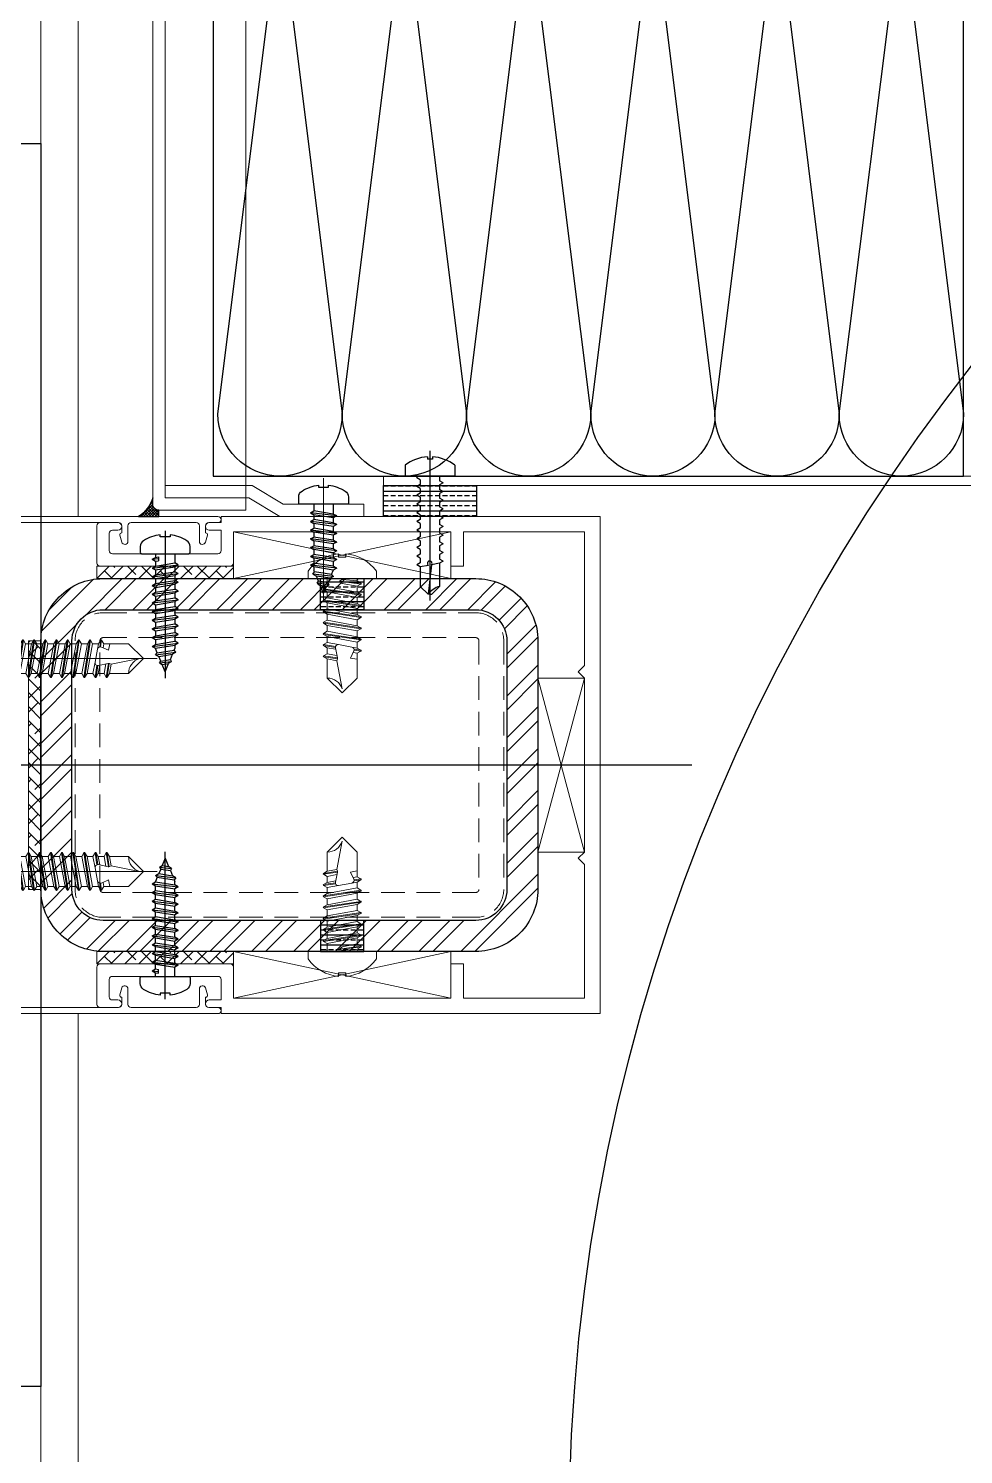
# Model space of a CAD drawing. Extents: x -280168 to 205214, y -148835 to -64913.
# Drawn here: x 51636.2 to 51786.7, y -73822 to -73592.5 of the extents above; entities that cross this region are included whole.
import ezdxf

# ---------------------------------------------------------------- set-up
doc = ezdxf.new("R2010")
doc.units = 0
doc.header["$LTSCALE"] = 1000
doc.header["$MEASUREMENT"] = 0
for name, pattern in [('CENTER', [50.8, 31.75, -6.35, 6.35, -6.35]), ('DASHED', [19.05, 12.7, -6.35]), ('DIVIDE', [1.25, 0.5, -0.25, 0, -0.25, 0, -0.25])]:
    doc.linetypes.add(name, pattern=pattern)
for name, color, linetype, lineweight in [('-0层间铁皮', 66, 'Continuous', 13), ('ALP1_alum.panel', 150, 'Continuous', 20), ('ALP2_hidden', 154, 'DASHED', 13), ('C18', 1, 'CENTER', 13), ('PJ1_accessories', 4, 'Continuous', 13), ('STE1_carbon steel', 66, 'Continuous', 25), ('STE2_hidden', 64, 'DASHED', 13), ('TC1_hatch', 251, 'Continuous', 13), ('XC1_alum.extrusion', 3, 'Continuous', 20), ('螺钉线层', 4, 'Continuous', 9)]:
    doc.layers.add(name, color=color, linetype=linetype, lineweight=lineweight)
for name, color, linetype in [('cen', 1, 'CENTER'), ('L18', 1, 'Continuous'), ('PJ', 4, 'Continuous'), ('PJ1-sec-elev-plan', 4, 'Continuous'), ('SY', 2, 'Continuous'), ('TC', 4, 'Continuous'), ('ZX', 14, 'CENTER'), ('尺寸层', 7, 'Continuous'), ('配件层', 4, 'Continuous'), ('附件', 6, 'Continuous')]:
    doc.layers.add(name, color=color, linetype=linetype)
doc.layers.add('DIM_MODI', color=2, linetype='Continuous', plot=False)

# ---------------------------------------------------------------- blocks, each defined once
blk = doc.blocks.new('PT-C-PTZGLSI-ST5.5LST')
at = {"layer": '螺钉线层'}
for p, q in [((-1.2, 5.5), (0, 5.5)), ((0, 5.5), (0, -5.5)), ((-4, 0.59), (-3.43, 0.59)), ((-3.43, 0.59), (-3.43, -0.59)), ((-3.43, -0.59), (-4, -0.59)), ((-1.2, -5.5), (0, -5.5))]:
    blk.add_line(p, q, dxfattribs=at)
for centre, start, end in [((2.79, -0.03), 125.8299, 174.7809), ((2.79, 0.03), 185.2191, 234.1701)]:
    blk.add_arc(centre, 6.82, start, end, dxfattribs=at)
blk = doc.blocks.new('PT-C-PTZGLSI-ST5.5LW')
at = {"layer": '螺钉线层'}
for p, q in [((-1.41, 2.4), (-0.45, 2.4)), ((-0.1, 3), (-0.45, 2.4)), ((0.45, -2.4), (-0.45, 2.4)), ((0.05, 3), (0.39, 2.4)), ((0.39, 2.4), (1.29, -2.4)), ((-0.51, -2.4), (0.45, -2.4)), ((0.8, -3), (0.45, -2.4)), ((0.95, -3), (1.29, -2.4))]:
    blk.add_line(p, q, dxfattribs=at)
at = {"layer": '螺钉线层', "color": 6, "linetype": 'Continuous'}
for p, q in [((-0.1, 3), (0.8, -3)), ((0.95, -3), (0.05, 3))]:
    blk.add_line(p, q, dxfattribs=at)
at = {"layer": '螺钉线层'}
for centre, start, end in [((-0.03, 2.96), 30, 150), ((0.87, -2.96), 210, 330)]:
    blk.add_arc(centre, 0.0866, start, end, dxfattribs=at)
blk = doc.blocks.new('PT-C-PTZZZGLD-ST5.5LWW')
at = {"layer": '螺钉线层'}
for p, q in [((-9.08, 2.4), (-8.12, 2.4)), ((-7.78, 3), (-8.12, 2.4)), ((-7.78, 0.58), (-8.12, 2.4)), ((-7.63, 3), (-7.28, 2.4)), ((-7.28, 2.4), (-7.03, 1.06)), ((-6.32, 2.4), (-7.28, 2.4)), ((-5.98, 3), (-6.32, 2.4)), ((-6.03, 0.84), (-6.32, 2.4)), ((-5.83, 3), (-5.48, 2.4)), ((-2.4, 2.4), (-5.48, 2.4)), ((-5.48, 2.4), (-5.19, 0.88)), ((0, 0), (-2.4, 2.4)), ((-7.38, -1.53), (-7.78, 0.58)), ((-5.66, 0.77), (-7.25, 1.1)), ((-5.47, 0.78), (-5.19, 0.88)), ((-0.66, 0), (-5.19, 0.88)), ((0, 0), (-2.4, -2.4)), ((-7.38, -1.53), (-7.22, -2.4)), ((-6.76, -1.86), (-5.62, -1.35)), ((-6.5, -1.75), (-6.38, -2.4)), ((-5.42, -2.4), (-5.62, -1.35)), ((-8.18, -2.4), (-7.22, -2.4)), ((-6.88, -3), (-7.22, -2.4)), ((-6.73, -3), (-6.38, -2.4)), ((-6.38, -2.4), (-5.42, -2.4)), ((-2.4, -2.4), (-5.78, -2.4))]:
    blk.add_line(p, q, dxfattribs=at)
at = {"layer": '螺钉线层', "color": 6, "linetype": 'Continuous'}
for p, q in [((-7.78, 3), (-7.49, 1.09)), ((-7.34, 1.11), (-7.63, 3)), ((-5.98, 3), (-5.64, 0.76)), ((-5.49, 0.77), (-5.83, 3)), ((-7.04, -1.89), (-6.88, -3)), ((-6.73, -3), (-6.89, -1.9))]:
    blk.add_line(p, q, dxfattribs=at)
at = {"layer": '螺钉线层'}
for centre, radius, start, end in [((-7.7, 2.96), 0.0866, 30, 150), ((-5.9, 2.96), 0.0866, 30, 150), ((0.13, 2.4), 2.53, 180, 251.8842), ((-7.34, 0.66), 0.45, 77.9832, 190.6197), ((-5.59, 1.11), 0.35, 257.9832, 289.9034), ((-6.94, -1.45), 0.45, 190.6197, 293.9542), ((-6.8, -2.96), 0.0866, 210, 330)]:
    blk.add_arc(centre, radius, start, end, dxfattribs=at)
blk = doc.blocks.new('ST5.5x22自攻自钻')
at = {"layer": '螺钉线层'}
for p, q in [((-8.5, 2.1), (-8.25, 2.53)), ((-8.32, 4.5), (-8.34, 4.5)), ((-8.25, 2.53), (-7.87, 2.1)), ((-8.26, -0.3), (-8.5, 2.1)), ((-7.87, 2.1), (-7.42, -0.3)), ((-8.26, -0.3), (-8.34, -0.3)), ((-7.92, -0.9), (-8.26, -0.3)), ((-7.77, -0.9), (-7.42, -0.3))]:
    blk.add_line(p, q, dxfattribs=at)
at = {"layer": '螺钉线层', "color": 6, "linetype": 'Continuous'}
for p, q in [((-8.25, 2.53), (-7.92, -0.9)), ((-7.77, -0.9), (-8.25, 2.53))]:
    blk.add_line(p, q, dxfattribs=at)
at = {"layer": '螺钉线层', "color": 46, "linetype": 'CENTER'}
blk.add_line((-16.21, 2.1), (15.59, 2.1), dxfattribs=at)
at = {"layer": '螺钉线层'}
for centre, radius, start, end in [((-8.34, 4.8), 0.3, 180, 270), ((-8.34, -0.6), 0.3, 90, 180), ((-7.84, -0.86), 0.0866, 210, 330)]:
    blk.add_arc(centre, radius, start, end, dxfattribs=at)
for name, p in [('PT-C-PTZGLSI-ST5.5LST', (-8.64, 2.1)), ('PT-C-PTZGLSI-ST5.5LW', (-6.91, 2.1)), ('PT-C-PTZGLSI-ST5.5LW', (-5.11, 2.1)), ('PT-C-PTZGLSI-ST5.5LW', (-3.31, 2.1)), ('PT-C-PTZGLSI-ST5.5LW', (-1.51, 2.1)), ('PT-C-PTZGLSI-ST5.5LW', (0.29, 2.1)), ('PT-C-PTZGLSI-ST5.5LW', (2.09, 2.1)), ('PT-C-PTZGLSI-ST5.5LW', (3.89, 2.1)), ('PT-C-PTZZZGLD-ST5.5LWW', (13.36, 2.1))]:
    blk.add_blockref(name, p, dxfattribs=at)
blk = doc.blocks.new('*U358')
for p, q in [((-1.55, 0), (-1.55, -0.59)), ((1.55, 0), (1.55, -1.49)), ((-2.11, -0.9), (-1.55, -0.59)), ((-2.11, -0.9), (-1.05, -0.77)), ((-2.11, -0.9), (-1.55, -1.21)), ((-2.11, -2.3), (2.11, -1.8)), ((-2.11, -2.3), (-1.55, -1.99)), ((-1.55, -0.59), (-1.05, -0.51)), ((-1.55, -1.21), (-1.05, -1.13)), ((-1.55, -1.21), (-1.55, -1.99)), ((-1.55, -1.99), (1.55, -1.49)), ((-1.55, -2.61), (1.55, -2.11)), ((-1.05, -0.51), (-1.05, -1.13)), ((2.11, -1.8), (1.55, -1.49)), ((2.11, -1.8), (1.55, -2.11)), ((1.55, -2.11), (1.55, -2.89)), ((-2.11, -2.3), (-1.55, -2.61)), ((-2.11, -3.7), (2.11, -3.2)), ((-2.11, -3.7), (-1.55, -3.39)), ((-2.11, -3.7), (-1.55, -4.01)), ((-1.55, -2.61), (-1.55, -3.39)), ((-1.55, -3.39), (1.55, -2.89)), ((-1.55, -4.01), (1.55, -3.51)), ((-1.55, -4.01), (-1.55, -4.79)), ((-1.55, -4.79), (1.55, -4.29)), ((2.11, -3.2), (1.55, -2.89)), ((2.11, -3.2), (1.55, -3.51)), ((1.55, -3.51), (1.55, -4.29)), ((2.11, -4.6), (1.55, -4.29)), ((-2.11, -5.1), (2.11, -4.6)), ((-2.11, -5.1), (-1.55, -4.79)), ((-2.11, -5.1), (-1.55, -5.41)), ((-2.11, -6.5), (2.11, -6)), ((-2.11, -6.5), (-1.55, -6.19)), ((-2.11, -6.5), (-1.55, -6.81)), ((-1.55, -5.41), (1.55, -4.91)), ((-1.55, -5.41), (-1.55, -6.19)), ((-1.55, -6.19), (1.55, -5.69)), ((-1.55, -6.81), (1.55, -6.31)), ((-1.55, -6.81), (-1.55, -7.59)), ((2.11, -4.6), (1.55, -4.91)), ((1.55, -4.91), (1.55, -5.69)), ((2.11, -6), (1.55, -5.69)), ((2.11, -6), (1.55, -6.31)), ((1.55, -6.31), (1.55, -7.09)), ((-2.11, -7.9), (2.11, -7.4)), ((-2.11, -7.9), (-1.55, -7.59)), ((-2.11, -7.9), (-1.55, -8.21)), ((-2.11, -9.3), (2.11, -8.8)), ((-2.11, -9.3), (-1.55, -8.99)), ((-1.55, -7.59), (1.55, -7.09)), ((-1.55, -8.21), (1.55, -7.71)), ((-1.55, -8.21), (-1.55, -8.99)), ((-1.55, -8.99), (1.55, -8.49)), ((-1.55, -9.61), (1.55, -9.11)), ((2.11, -7.4), (1.55, -7.09)), ((2.11, -7.4), (1.55, -7.71)), ((1.55, -7.71), (1.55, -8.49)), ((2.11, -8.8), (1.55, -8.49)), ((2.11, -8.8), (1.55, -9.11)), ((1.55, -9.11), (1.55, -9.89)), ((-2.11, -9.3), (-1.55, -9.61)), ((-2.11, -10.7), (2.11, -10.2)), ((-2.11, -10.7), (-1.55, -10.39)), ((-2.11, -10.7), (-1.55, -11.01)), ((-1.55, -9.61), (-1.55, -10.39)), ((-1.55, -10.39), (1.55, -9.89)), ((-1.55, -11.01), (1.55, -10.51)), ((-1.55, -11.01), (-1.55, -11.79)), ((-1.55, -11.79), (1.55, -11.29)), ((2.11, -10.2), (1.55, -9.89)), ((2.11, -10.2), (1.55, -10.51)), ((1.55, -10.51), (1.55, -11.29)), ((2.11, -11.6), (1.55, -11.29)), ((-2.11, -12.1), (2.11, -11.6)), ((-2.11, -12.1), (-1.55, -11.79)), ((-2.11, -12.1), (-1.55, -12.41)), ((-2.11, -13.5), (2.11, -13)), ((-2.11, -13.5), (-1.55, -13.19)), ((-2.11, -13.5), (-1.55, -13.81)), ((-1.55, -12.41), (1.55, -11.91)), ((-1.55, -12.41), (-1.55, -13.19)), ((-1.55, -13.19), (1.55, -12.69)), ((-1.55, -13.81), (1.55, -13.31)), ((2.11, -11.6), (1.55, -11.91)), ((1.55, -11.91), (1.55, -12.69)), ((2.11, -13), (1.55, -12.69)), ((2.11, -13), (1.55, -13.31)), ((1.55, -13.31), (1.55, -14.09)), ((-2.11, -14.9), (2.11, -14.4)), ((-2.11, -14.9), (-1.55, -14.59)), ((-2.11, -14.9), (-1.55, -15.21)), ((-1.58, -16.24), (1.73, -15.85)), ((-1.58, -16.24), (-1.27, -15.94)), ((-1.55, -13.81), (-1.55, -14.59)), ((-1.55, -14.59), (1.55, -14.09)), ((-1.55, -15.21), (1.55, -14.71)), ((-1.55, -15.21), (-1.55, -15.26)), ((-1.27, -15.94), (-1.55, -15.26)), ((-1.27, -15.94), (1.45, -15.51)), ((1.73, -15.85), (1.17, -16.17)), ((1.45, -15.51), (1.55, -15.26)), ((1.73, -15.85), (1.45, -15.51)), ((2.11, -14.4), (1.55, -14.09)), ((2.11, -14.4), (1.55, -14.71)), ((1.55, -14.71), (1.55, -15.26)), ((-1.58, -16.24), (-1.03, -16.53)), ((-1.03, -16.53), (1.17, -16.17)), ((-0.72, -17.26), (-1.03, -16.53)), ((-0.92, -17.57), (-0.72, -17.26)), ((-0.92, -17.57), (1.03, -17.34)), ((-0.92, -17.57), (-0.48, -17.84)), ((-0.72, -17.26), (0.83, -17.01)), ((-0.48, -17.84), (0.55, -17.67)), ((0, -19), (-0.48, -17.84)), ((0, -19), (0.55, -17.67)), ((1.03, -17.34), (0.55, -17.67)), ((0.83, -17.01), (1.17, -16.17)), ((1.03, -17.34), (0.83, -17.01))]:
    blk.add_line(p, q)
blk.add_lwpolyline([(4, 0.2), (4, 1.14, 0.257344), (3.47, 2.1, 0.110418), (0.8, 3.05), (0.8, 2.72), (-0.8, 2.72), (-0.8, 3.05, 0.110418), (-3.47, 2.1, 0.257344), (-4, 1.14), (-4, 0.2, 0.414214), (-3.8, 0), (3.8, 0, 0.414214)], format="xyb", close=True)
at = {"layer": 'cen', "ltscale": 2}
blk.add_line((0, 3.67), (0, -20.03), dxfattribs=at)
blk = doc.blocks.new('*U377')
at = {"layer": 'PJ1_accessories'}
h = blk.add_hatch(dxfattribs=at)
h.set_pattern_fill('ANSI38', color=256, scale=0.5)
h.set_pattern_definition([(45, (-9852.8986, -2333.0076), (-1.12253202, 1.12253202), []), (135, (-9852.8986, -2333.0076), (-3.36759605, 1.12253202), [3.96875, -2.38125])])
h.paths.add_polyline_path([(-30, -59), (-32, -59), (-32, -81), (-30, -81)])
h = blk.add_hatch(dxfattribs=at)
h.set_pattern_fill('ANSI38', color=256, scale=0.5)
h.set_pattern_definition([(45, (-9790.8987, -2333.0076), (-1.12253202, 1.12253202), []), (135, (-9790.8987, -2333.0076), (-3.36759605, 1.12253202), [3.96875, -2.38125])])
h.paths.add_polyline_path([(32, -59), (30, -59), (30, -81), (32, -81)])
h = blk.add_hatch(dxfattribs=at)
h.set_pattern_fill('ANSI38', color=256, scale=0.5, angle=90)
h.set_pattern_definition([(135, (2272.0078, -9912.8987), (-1.12253202, -1.12253202), []), (225, (2272.0078, -9912.8987), (-1.12253202, -3.36759605), [3.96875, -2.38125])])
h.paths.add_polyline_path([(-20, -90), (-20, -92), (20, -92), (20, -90)])
at = {"layer": 'STE1_carbon steel'}
h = blk.add_hatch(dxfattribs=at)
h.set_pattern_fill('ANSI33', color=256, scale=0.5, angle=225, style=0)
h.set_pattern_definition([(270, (-327252.6238, 906494.1087), (-1.5875, -9e-16), []), (270, (-327251.83, 906493.315), (-1.5875, -9e-16), [0.79375, -0.396875])])
h.paths.add_polyline_path([(-25, -38), (-25, -45), (-30, -45), (-30, -38)])
h = blk.add_hatch(dxfattribs=at)
h.set_pattern_fill('ANSI33', color=256, scale=0.5, angle=225, style=0)
h.set_pattern_definition([(270, (327252.6238, 906494.1087), (1.5875, -2e-16), []), (270, (327251.83, 906493.315), (1.5875, -2e-16), [0.79375, -0.396875])])
h.paths.add_polyline_path([(25, -38), (25, -45), (30, -45), (30, -38)])
at = {"layer": 'TC1_hatch'}
h = blk.add_hatch(dxfattribs=at)
h.set_pattern_fill('ANSI32', color=256)
h.set_pattern_definition([(45, (-9520, 1680), (-3.367596, 3.367596), []), (45, (-9517.755, 1680), (-3.367596, 3.367596), [])])
h.paths.add_polyline_path([(-30, -80, 0.414214), (-20, -90), (20, -90, 0.414214), (30, -80), (30, -20, 0.414214), (20, -10), (-20, -10, 0.414214), (-30, -20)])
h.paths.add_polyline_path([(-25, -20, -0.414214), (-20, -15), (20, -15, -0.414214), (25, -20), (25, -80, -0.414214), (20, -85), (-20, -85, -0.414214), (-25, -80)], flags=16)
at = {"layer": 'PJ1_accessories'}
for points in [[(-14, -2.5), (-14, -10), (14, -10), (14, -2.5), (-14, -2.5), (14, -10), (14, -2.5), (-14, -10)], [(-37.5, -24), (-37.5, -59), (-30, -59), (-30, -24), (-37.5, -24), (-30, -59), (-30, -24), (-37.5, -59)], [(37.5, -24), (37.5, -59), (30, -59), (30, -24), (37.5, -24), (30, -59), (30, -24), (37.5, -59)]]:
    blk.add_lwpolyline(points, dxfattribs=at)
for points in [[(-30, -59), (-32, -59), (-32, -81), (-30, -81)], [(32, -59), (30, -59), (30, -81), (32, -81)], [(-20, -90), (-20, -92), (20, -92), (20, -90)]]:
    blk.add_lwpolyline(points, close=True, dxfattribs=at)
at = {"layer": 'STE1_carbon steel'}
for points in [[(-20, -90), (20, -90, 0.414214), (30, -80), (30, -20, 0.414214), (20, -10), (-20, -10, 0.414214), (-30, -20), (-30, -80, 0.414214)], [(-20, -85), (20, -85, 0.414214), (25, -80), (25, -20, 0.414214), (20, -15), (-20, -15, 0.414214), (-25, -20), (-25, -80, 0.414214)]]:
    blk.add_lwpolyline(points, format="xyb", close=True, dxfattribs=at)
for points in [[(-25, -38), (-25, -45), (-30, -45), (-30, -38)], [(25, -38), (25, -45), (30, -45), (30, -38)]]:
    blk.add_lwpolyline(points, close=True, dxfattribs=at)
at = {"layer": 'STE2_hidden', "ltscale": 0.0003}
for points in [[(-20, -84.5), (20, -84.5, 0.414214), (24.5, -80), (24.5, -20, 0.414214), (20, -15.5), (-20, -15.5, 0.414214), (-24.5, -20), (-24.5, -80, 0.414214)], [(-20, -80.5), (20, -80.5, 0.414214), (20.5, -80), (20.5, -20, 0.414214), (20, -19.5), (-20, -19.5, 0.414214), (-20.5, -20), (-20.5, -80, 0.414214)]]:
    blk.add_lwpolyline(points, format="xyb", close=True, dxfattribs=at)
at = {"layer": 'XC1_alum.extrusion'}
blk.add_lwpolyline([(-34.5, -79, 0.414214), (-34, -78.5), (-34, -61.5, 0.414214), (-34.5, -61), (-37.8, -61), (-37.8, -62.9, -1), (-39, -62.9), (-39, -61), (-40, -61), (-40, 0), (40, 0), (40, -61), (39, -61), (39, -62.9, -1), (37.8, -62.9), (37.8, -61), (34.5, -61, 0.414214), (34, -61.5), (34, -78.5, 0.414214), (34.5, -79), (37.3, -79, 0.414214), (37.8, -78.5), (37.8, -77.6, -1), (39, -77.6), (39, -80.5, -0.414214), (38.5, -81), (32.5, -81, -0.414214), (32, -80.5), (32, -59.5, -0.414214), (32.5, -59), (37.5, -59), (37.5, -24), (32, -24), (32, -22), (37.5, -22), (37.5, -2.5), (16, -2.5), (15, -3.5), (14, -2.5), (-14, -2.5), (-15, -3.5), (-16, -2.5), (-37.5, -2.5), (-37.5, -22), (-32, -22), (-32, -24), (-37.5, -24), (-37.5, -59), (-32.5, -59, -0.414214), (-32, -59.5), (-32, -80.5, -0.414214), (-32.5, -81), (-38.5, -81, -0.414214), (-39, -80.5), (-39, -77.6, -1), (-37.8, -77.6), (-37.8, -78.5, 0.414214), (-37.3, -79)], format="xyb", close=True, dxfattribs=at)
at = {"layer": 'XC1_alum.extrusion', "color": 191}
for points in [[(-36, -76, -0.873272), (-35.87, -76.98), (-36.98, -77.29, -0.495756), (-37.36, -77), (-38.5, -77, 0.414214), (-39, -77.5), (-39, -108.5, -1), (-40, -108.5), (-40, -61.5, -1), (-39, -61.5), (-39, -63, 0.414214), (-38.5, -63.5), (-37.36, -63.5, -0.495756), (-36.98, -63.21), (-35.87, -63.52, -0.873272), (-36, -64.5), (-38.5, -64.5, 0.414214), (-39, -65), (-39, -75.5, 0.414214), (-38.5, -76)], [(36, -76, 0.873272), (35.87, -76.98), (36.98, -77.29, 0.495756), (37.36, -77), (38.5, -77, -0.414214), (39, -77.5), (39, -108.5, 1), (40, -108.5), (40, -61.5, 1), (39, -61.5), (39, -63, -0.414214), (38.5, -63.5), (37.36, -63.5, 0.495756), (36.98, -63.21), (35.87, -63.52, 0.873272), (36, -64.5), (38.5, -64.5, -0.414214), (39, -65), (39, -75.5, -0.414214), (38.5, -76)]]:
    blk.add_lwpolyline(points, format="xyb", close=True, dxfattribs=at)
at = {"layer": '螺钉线层', "color": 252, "linetype": 'Continuous'}
for p, q in [((-31.2, -36), (-30, -36)), ((-30, -47), (-30, -36)), ((30, -47), (30, -36)), ((31.2, -36), (30, -36)), ((-29.28, -38.5), (-29.62, -39.1)), ((-29.61, -41.92), (-29.28, -38.5)), ((-29.13, -38.5), (-29.61, -41.92)), ((-29.13, -38.5), (-28.78, -39.1)), ((-28.38, -44.5), (-27.48, -38.5)), ((-27.33, -38.5), (-28.23, -44.5)), ((-27.48, -38.5), (-27.82, -39.1)), ((-27.33, -38.5), (-26.98, -39.1)), ((-26.58, -44.5), (-25.68, -38.5)), ((-25.53, -38.5), (-26.43, -44.5)), ((-25.68, -38.5), (-26.02, -39.1)), ((-25.53, -38.5), (-25.18, -39.1)), ((-24.78, -44.5), (-23.88, -38.5)), ((-23.73, -38.5), (-24.63, -44.5)), ((-23.88, -38.5), (-24.22, -39.1)), ((-23.73, -38.5), (-23.38, -39.1)), ((-22.98, -44.5), (-22.08, -38.5)), ((-21.93, -38.5), (-22.83, -44.5)), ((-22.08, -38.5), (-22.42, -39.1)), ((-21.93, -38.5), (-21.58, -39.1)), ((-21.18, -44.5), (-20.28, -38.5)), ((-20.13, -38.5), (-21.03, -44.5)), ((-20.28, -38.5), (-20.62, -39.1)), ((-20.13, -38.5), (-19.78, -39.1)), ((-18.48, -38.5), (-18.82, -39.1)), ((-18.64, -39.61), (-18.48, -38.5)), ((-18.33, -38.5), (-18.49, -39.6)), ((-18.33, -38.5), (-17.98, -39.1)), ((18.33, -38.5), (17.98, -39.1)), ((18.33, -38.5), (18.49, -39.6)), ((18.48, -38.5), (18.82, -39.1)), ((18.64, -39.61), (18.48, -38.5)), ((20.13, -38.5), (19.78, -39.1)), ((20.13, -38.5), (21.03, -44.5)), ((20.28, -38.5), (20.62, -39.1)), ((21.18, -44.5), (20.28, -38.5)), ((21.93, -38.5), (21.58, -39.1)), ((21.93, -38.5), (22.83, -44.5)), ((22.08, -38.5), (22.42, -39.1)), ((22.98, -44.5), (22.08, -38.5)), ((23.73, -38.5), (23.38, -39.1)), ((23.73, -38.5), (24.63, -44.5)), ((23.88, -38.5), (24.22, -39.1)), ((24.78, -44.5), (23.88, -38.5)), ((25.53, -38.5), (25.18, -39.1)), ((25.53, -38.5), (26.43, -44.5)), ((25.68, -38.5), (26.02, -39.1)), ((26.58, -44.5), (25.68, -38.5)), ((27.33, -38.5), (26.98, -39.1)), ((27.33, -38.5), (28.23, -44.5)), ((28.38, -44.5), (27.48, -38.5)), ((27.48, -38.5), (27.82, -39.1)), ((29.13, -38.5), (28.78, -39.1)), ((29.13, -38.5), (29.61, -41.92)), ((29.28, -38.5), (29.62, -39.1)), ((29.61, -41.92), (29.28, -38.5)), ((-33.43, -40.91), (-34, -40.91)), ((-33.43, -42.09), (-33.43, -40.91)), ((-29.62, -39.1), (-29.86, -41.5)), ((-29.62, -39.1), (-29.7, -39.1)), ((-29.23, -41.5), (-28.78, -39.1)), ((-28.78, -39.1), (-27.82, -39.1)), ((-27.82, -39.1), (-28.72, -43.9)), ((-27.88, -43.9), (-26.98, -39.1)), ((-26.98, -39.1), (-26.02, -39.1)), ((-26.02, -39.1), (-26.92, -43.9)), ((-26.08, -43.9), (-25.18, -39.1)), ((-25.18, -39.1), (-24.22, -39.1)), ((-24.22, -39.1), (-25.12, -43.9)), ((-24.28, -43.9), (-23.38, -39.1)), ((-23.38, -39.1), (-22.42, -39.1)), ((-22.42, -39.1), (-23.32, -43.9)), ((-22.48, -43.9), (-21.58, -39.1)), ((-21.58, -39.1), (-20.62, -39.1)), ((-20.62, -39.1), (-21.52, -43.9)), ((-20.68, -43.9), (-19.78, -39.1)), ((-19.78, -39.1), (-18.82, -39.1)), ((-18.99, -39.97), (-19.38, -42.08)), ((-18.99, -39.97), (-18.82, -39.1)), ((-18.36, -39.64), (-17.22, -40.15)), ((-18.1, -39.75), (-17.98, -39.1)), ((-17.98, -39.1), (-17.02, -39.1)), ((-14, -39.1), (-17.38, -39.1)), ((-17.02, -39.1), (-17.22, -40.15)), ((-11.6, -41.5), (-14, -39.1)), ((11.6, -41.5), (14, -39.1)), ((14, -39.1), (17.38, -39.1)), ((17.98, -39.1), (17.02, -39.1)), ((17.02, -39.1), (17.22, -40.15)), ((18.36, -39.64), (17.22, -40.15)), ((18.1, -39.75), (17.98, -39.1)), ((19.78, -39.1), (18.82, -39.1)), ((18.99, -39.97), (18.82, -39.1)), ((18.99, -39.97), (19.38, -42.08)), ((20.68, -43.9), (19.78, -39.1)), ((21.58, -39.1), (20.62, -39.1)), ((20.62, -39.1), (21.52, -43.9)), ((22.48, -43.9), (21.58, -39.1)), ((23.38, -39.1), (22.42, -39.1)), ((22.42, -39.1), (23.32, -43.9)), ((24.28, -43.9), (23.38, -39.1)), ((25.18, -39.1), (24.22, -39.1)), ((24.22, -39.1), (25.12, -43.9)), ((26.08, -43.9), (25.18, -39.1)), ((26.98, -39.1), (26.02, -39.1)), ((26.02, -39.1), (26.92, -43.9)), ((27.88, -43.9), (26.98, -39.1)), ((27.82, -39.1), (28.72, -43.9)), ((28.78, -39.1), (27.82, -39.1)), ((29.23, -41.5), (28.78, -39.1)), ((29.62, -39.1), (29.86, -41.5)), ((29.62, -39.1), (29.7, -39.1)), ((33.43, -42.09), (33.43, -40.91)), ((33.43, -40.91), (34, -40.91)), ((-34, -42.09), (-33.43, -42.09)), ((-29.86, -41.5), (-29.61, -41.92)), ((-29.61, -41.92), (-29.23, -41.5)), ((-19.38, -42.08), (-19.72, -43.9)), ((-19.38, -44.5), (-19.09, -42.59)), ((-18.94, -42.61), (-19.23, -44.5)), ((-18.88, -43.9), (-18.63, -42.56)), ((-17.26, -42.27), (-18.85, -42.6)), ((-17.63, -42.35), (-17.92, -43.9)), ((-17.58, -44.5), (-17.24, -42.26)), ((-17.09, -42.27), (-17.43, -44.5)), ((-17.08, -43.9), (-16.79, -42.38)), ((-17.07, -42.28), (-16.79, -42.38)), ((-12.26, -41.5), (-16.79, -42.38)), ((-11.6, -41.5), (-14, -43.9)), ((11.6, -41.5), (14, -43.9)), ((12.26, -41.5), (16.79, -42.38)), ((17.07, -42.28), (16.79, -42.38)), ((17.08, -43.9), (16.79, -42.38)), ((17.09, -42.27), (17.43, -44.5)), ((17.58, -44.5), (17.24, -42.26)), ((17.26, -42.27), (18.85, -42.6)), ((17.63, -42.35), (17.92, -43.9)), ((18.88, -43.9), (18.63, -42.56)), ((18.94, -42.61), (19.23, -44.5)), ((19.38, -44.5), (19.09, -42.59)), ((19.38, -42.08), (19.72, -43.9)), ((29.61, -41.92), (29.23, -41.5)), ((29.86, -41.5), (29.61, -41.92)), ((34, -42.09), (33.43, -42.09)), ((-29.68, -43.9), (-29.7, -43.9)), ((-29.68, -43.9), (-28.72, -43.9)), ((-28.38, -44.5), (-28.72, -43.9)), ((-28.23, -44.5), (-27.88, -43.9)), ((-27.88, -43.9), (-26.92, -43.9)), ((-26.58, -44.5), (-26.92, -43.9)), ((-26.43, -44.5), (-26.08, -43.9)), ((-26.08, -43.9), (-25.12, -43.9)), ((-24.78, -44.5), (-25.12, -43.9)), ((-24.63, -44.5), (-24.28, -43.9)), ((-24.28, -43.9), (-23.32, -43.9)), ((-22.98, -44.5), (-23.32, -43.9)), ((-22.83, -44.5), (-22.48, -43.9)), ((-22.48, -43.9), (-21.52, -43.9)), ((-21.18, -44.5), (-21.52, -43.9)), ((-21.03, -44.5), (-20.68, -43.9)), ((-20.68, -43.9), (-19.72, -43.9)), ((-19.38, -44.5), (-19.72, -43.9)), ((-19.23, -44.5), (-18.88, -43.9)), ((-17.92, -43.9), (-18.88, -43.9)), ((-17.58, -44.5), (-17.92, -43.9)), ((-17.43, -44.5), (-17.08, -43.9)), ((-14, -43.9), (-17.08, -43.9)), ((14, -43.9), (17.08, -43.9)), ((17.43, -44.5), (17.08, -43.9)), ((17.58, -44.5), (17.92, -43.9)), ((17.92, -43.9), (18.88, -43.9)), ((19.23, -44.5), (18.88, -43.9)), ((19.38, -44.5), (19.72, -43.9)), ((20.68, -43.9), (19.72, -43.9)), ((21.03, -44.5), (20.68, -43.9)), ((21.18, -44.5), (21.52, -43.9)), ((22.48, -43.9), (21.52, -43.9)), ((22.83, -44.5), (22.48, -43.9)), ((22.98, -44.5), (23.32, -43.9)), ((24.28, -43.9), (23.32, -43.9)), ((24.63, -44.5), (24.28, -43.9)), ((24.78, -44.5), (25.12, -43.9)), ((26.08, -43.9), (25.12, -43.9)), ((26.43, -44.5), (26.08, -43.9)), ((26.58, -44.5), (26.92, -43.9)), ((27.88, -43.9), (26.92, -43.9)), ((28.23, -44.5), (27.88, -43.9)), ((28.38, -44.5), (28.72, -43.9)), ((29.68, -43.9), (28.72, -43.9)), ((29.68, -43.9), (29.7, -43.9)), ((-31.2, -47), (-30, -47)), ((31.2, -47), (30, -47))]:
    blk.add_line(p, q, dxfattribs=at)
for centre, radius, start, end in [((-27.21, -41.53), 6.82, 125.8299, 174.7809), ((27.21, -41.53), 6.82, 5.2191, 54.1701), ((-29.7, -38.8), 0.3, 180, 270), ((-29.2, -38.54), 0.0866, 30, 150), ((-27.4, -38.54), 0.0866, 30, 150), ((-25.6, -38.54), 0.0866, 30, 150), ((-23.8, -38.54), 0.0866, 30, 150), ((-22, -38.54), 0.0866, 30, 150), ((-20.2, -38.54), 0.0866, 30, 150), ((-18.4, -38.54), 0.0866, 30, 150), ((18.4, -38.54), 0.0866, 30, 150), ((20.2, -38.54), 0.0866, 30, 150), ((22, -38.54), 0.0866, 30, 150), ((23.8, -38.54), 0.0866, 30, 150), ((25.6, -38.54), 0.0866, 30, 150), ((27.4, -38.54), 0.0866, 30, 150), ((29.2, -38.54), 0.0866, 30, 150), ((29.7, -38.8), 0.3, 270, 0), ((-18.54, -40.05), 0.45, 66.0458, 169.3803), ((18.54, -40.05), 0.45, 10.6197, 113.9542), ((-27.21, -41.47), 6.82, 185.2191, 234.1701), ((-18.94, -42.16), 0.45, 169.3803, 282.0168), ((-17.19, -42.61), 0.35, 70.0966, 102.0168), ((-11.47, -43.9), 2.53, 108.1158, 180), ((11.47, -43.9), 2.53, 0, 71.8842), ((17.19, -42.61), 0.35, 77.9832, 109.9034), ((18.94, -42.16), 0.45, 257.9832, 10.6197), ((27.21, -41.47), 6.82, 305.8299, 354.7809), ((-29.7, -44.2), 0.3, 90, 180), ((-28.3, -44.46), 0.0866, 210, 330), ((-26.5, -44.46), 0.0866, 210, 330), ((-24.7, -44.46), 0.0866, 210, 330), ((-22.9, -44.46), 0.0866, 210, 330), ((-21.1, -44.46), 0.0866, 210, 330), ((-19.3, -44.46), 0.0866, 210, 330), ((-17.5, -44.46), 0.0866, 210, 330), ((17.5, -44.46), 0.0866, 210, 330), ((19.3, -44.46), 0.0866, 210, 330), ((21.1, -44.46), 0.0866, 210, 330), ((22.9, -44.46), 0.0866, 210, 330), ((24.7, -44.46), 0.0866, 210, 330), ((26.5, -44.46), 0.0866, 210, 330), ((28.3, -44.46), 0.0866, 210, 330), ((29.7, -44.2), 0.3, 0, 90)]:
    blk.add_arc(centre, radius, start, end, dxfattribs=at)
at = {"layer": '配件层', "color": 1, "linetype": 'DIVIDE', "ltscale": 20}
blk.add_line((0, 14.76), (0, -180.86), dxfattribs=at)
at = {"ltscale": 5, "xscale": -1, "rotation": 270}
blk.add_blockref('ST5.5x22自攻自钻', (-19.22, -86.86), dxfattribs=at)
at = {"ltscale": 5, "rotation": 90}
blk.add_blockref('ST5.5x22自攻自钻', (19.22, -86.86), dxfattribs=at)
at = {"layer": '附件', "rotation": 90}
blk.add_blockref('*U358', (-34, -70), dxfattribs=at)
at = {"layer": '附件', "xscale": -1, "rotation": 270}
blk.add_blockref('*U358', (34, -70), dxfattribs=at)
blk = doc.blocks.new('*U339')
at = {"layer": 'C18', "color": 1, "ltscale": 0.2}
blk.add_line((0, 4.16), (0, -15.6), dxfattribs=at)
at = {"layer": 'L18', "color": 4}
for p, q in [((-1.55, 0), (-1.55, -1.59)), ((1.55, 0), (1.55, -1.09)), ((-2.11, -1.9), (2.11, -1.4)), ((-2.11, -1.9), (-1.55, -1.59)), ((-2.11, -1.9), (-1.55, -2.21)), ((-1.55, -1.59), (1.55, -1.09)), ((-1.55, -2.21), (1.55, -1.71)), ((-1.55, -2.21), (-1.55, -2.99)), ((1.55, -0.31), (1.55, -1.09)), ((2.11, -1.4), (1.55, -1.09)), ((2.11, -1.4), (1.55, -1.71)), ((1.55, -1.71), (1.55, -2.49)), ((-2.11, -3.3), (2.11, -2.8)), ((-2.11, -3.3), (-1.55, -2.99)), ((-2.11, -3.3), (-1.55, -3.61)), ((-2.11, -4.7), (2.11, -4.2)), ((-2.11, -4.7), (-1.55, -4.39)), ((-1.55, -2.99), (1.55, -2.49)), ((-1.55, -3.61), (1.55, -3.11)), ((-1.55, -3.61), (-1.55, -4.39)), ((-1.55, -4.39), (1.55, -3.89)), ((-1.55, -5.01), (1.55, -4.51)), ((2.11, -2.8), (1.55, -2.49)), ((2.11, -2.8), (1.55, -3.11)), ((1.55, -3.11), (1.55, -3.89)), ((2.11, -4.2), (1.55, -3.89)), ((2.11, -4.2), (1.55, -4.51)), ((1.55, -4.51), (1.55, -5.29)), ((-2.11, -4.7), (-1.55, -5.01)), ((-2.11, -6.1), (2.11, -5.6)), ((-2.11, -6.1), (-1.55, -5.79)), ((-2.11, -6.1), (-1.55, -6.41)), ((-1.55, -5.01), (-1.55, -5.79)), ((-1.55, -5.79), (1.55, -5.29)), ((-1.55, -6.41), (1.55, -5.91)), ((-1.55, -6.41), (-1.55, -7.19)), ((-1.55, -7.19), (1.55, -6.69)), ((2.11, -5.6), (1.55, -5.29)), ((2.11, -5.6), (1.55, -5.91)), ((1.55, -5.91), (1.55, -6.69)), ((2.11, -7), (1.55, -6.69)), ((-2.11, -7.5), (2.11, -7)), ((-2.11, -7.5), (-1.55, -7.19)), ((-2.11, -7.5), (-1.55, -7.81)), ((-2.11, -8.9), (2.11, -8.4)), ((-2.11, -8.9), (-1.55, -8.59)), ((-2.11, -8.9), (-1.55, -9.21)), ((-1.55, -7.81), (1.55, -7.31)), ((-1.55, -7.81), (-1.55, -8.59)), ((-1.55, -8.59), (1.55, -8.09)), ((-1.55, -9.21), (1.55, -8.71)), ((2.11, -7), (1.55, -7.31)), ((1.55, -7.31), (1.55, -8.09)), ((2.11, -8.4), (1.55, -8.09)), ((2.11, -8.4), (1.55, -8.71)), ((1.55, -8.71), (1.55, -9.49)), ((-2.11, -10.3), (2.11, -9.8)), ((-2.11, -10.3), (-1.55, -9.99)), ((-2.11, -10.3), (-1.55, -10.61)), ((-1.58, -11.64), (1.73, -11.25)), ((-1.58, -11.64), (-1.27, -11.34)), ((-1.55, -9.21), (-1.55, -9.99)), ((-1.55, -9.99), (1.55, -9.49)), ((-1.55, -10.61), (1.55, -10.11)), ((-1.55, -10.61), (-1.55, -10.66)), ((-1.27, -11.34), (-1.55, -10.66)), ((-1.27, -11.34), (1.45, -10.91)), ((1.73, -11.25), (1.17, -11.57)), ((1.45, -10.91), (1.55, -10.66)), ((1.73, -11.25), (1.45, -10.91)), ((2.11, -9.8), (1.55, -9.49)), ((2.11, -9.8), (1.55, -10.11)), ((1.55, -10.11), (1.55, -10.66)), ((-1.58, -11.64), (-1.03, -11.93)), ((-1.03, -11.93), (1.17, -11.57)), ((-0.72, -12.66), (-1.03, -11.93)), ((-0.92, -12.97), (-0.72, -12.66)), ((-0.92, -12.97), (1.03, -12.74)), ((-0.92, -12.97), (-0.48, -13.24)), ((-0.72, -12.66), (0.83, -12.41)), ((-0.48, -13.24), (0.55, -13.07)), ((0, -14.4), (-0.48, -13.24)), ((0, -14.4), (0.55, -13.07)), ((1.03, -12.74), (0.55, -13.07)), ((0.83, -12.41), (1.17, -11.57)), ((1.03, -12.74), (0.83, -12.41))]:
    blk.add_line(p, q, dxfattribs=at)
blk.add_lwpolyline([(4, 0.2), (4, 1.14, 0.257344), (3.47, 2.1, 0.110418), (0.8, 3.05), (0.8, 2.72), (-0.8, 2.72), (-0.8, 3.05, 0.110418), (-3.47, 2.1, 0.257344), (-4, 1.14), (-4, 0.2, 0.414214), (-3.8, 0), (3.8, 0, 0.414214)], format="xyb", close=True, dxfattribs=at)
blk = doc.blocks.new('*U369')
at = {"layer": 'PJ1-sec-elev-plan'}
h = blk.add_hatch(dxfattribs=at)
h.set_pattern_fill('ANSI37', color=132, scale=0.2, style=0)
h.set_pattern_definition([(45, (0, 0), (-0.2245064, 0.2245064), []), (135, (0, 0), (-0.2245064, -0.2245064), [])])
edge = h.paths.add_edge_path()
edge.add_arc((4.57, -39.2), 5.43, 106.6402, 147.3796)
edge.add_line((0, -36.27), (0, -33))
edge.add_line((0, -33), (1, -33))
edge.add_arc((2, -33), 1, 180, 270)
edge.add_line((2, -34), (3.02, -34))
at = {"layer": 'ALP1_alum.panel'}
blk.add_lwpolyline([(5, -18), (2, -13), (2, 0), (0, 0), (0, -13.55), (3, -18.55), (3, -32), (5, -32), (5, -18)], dxfattribs=at)
blk.add_lwpolyline([(671.43, -19), (1, -19), (1, -33, 0.414214), (2, -34), (671.43, -34)], format="xyb", dxfattribs=at)
at = {"layer": 'ALP2_hidden'}
blk.add_lwpolyline([(3, -19), (3, -32), (671.43, -32)], dxfattribs=at)
at = {"layer": 'PJ1-sec-elev-plan', "color": 132}
blk.add_lwpolyline([(3.02, -34, 0.179655), (0, -36.27), (0, -33), (1, -33, 0.414214), (2, -34), (3.02, -34)], format="xyb", dxfattribs=at)
at = {"extrusion": (0, 0, -1), "xscale": -1, "zscale": -1, "rotation": 90}
blk.add_blockref('*U339', (-1.98, -6.5), dxfattribs=at)
blk = doc.blocks.new('PH DRILLING ST4.2x19')
at = {"layer": 'PJ'}
for p, q in [((-1.74, 4), (0, 4)), ((0, 4), (0, -4)), ((-3.1, 0.4), (-2.71, 0.4)), ((-2.71, 0.4), (-2.71, -0.4)), ((-3.1, -0.4), (-2.71, -0.4)), ((-1.74, -4), (0, -4))]:
    blk.add_line(p, q, dxfattribs=at)
at = {"layer": 'PJ', "linetype": 'Continuous'}
for p, q in [((0.2, 1.55), (0.78, 1.55)), ((1.1, 2.11), (0.78, 1.55)), ((1.1, 2.11), (1.43, 1.55)), ((1.43, 1.55), (2.18, 1.55)), ((2.5, 2.11), (2.18, 1.55)), ((2.5, 2.11), (2.83, 1.55)), ((2.83, 1.55), (3.58, 1.55)), ((3.9, 2.11), (3.58, 1.55)), ((3.9, 2.11), (4.23, 1.55)), ((4.23, 1.55), (4.98, 1.55)), ((5.3, 2.11), (4.98, 1.55)), ((5.3, 2.11), (5.63, 1.55)), ((5.63, 1.55), (6.38, 1.55)), ((6.7, 2.11), (6.38, 1.55)), ((6.7, 2.11), (7.03, 1.55)), ((7.03, 1.55), (7.78, 1.55)), ((8.1, 2.11), (7.78, 1.55)), ((8.1, 2.11), (8.43, 1.55)), ((8.43, 1.55), (9.18, 1.55)), ((9.5, 2.11), (9.18, 1.55)), ((9.5, 2.11), (9.83, 1.55)), ((9.83, 1.55), (10.58, 1.55)), ((10.9, 2.11), (10.58, 1.55)), ((10.9, 2.11), (11.23, 1.55)), ((11.23, 1.55), (11.98, 1.55)), ((12.3, 2.11), (11.98, 1.55)), ((12.3, 2.11), (12.63, 1.55)), ((12.63, 1.55), (13.38, 1.55)), ((13.7, 2.11), (13.38, 1.55)), ((13.7, 2.11), (14.03, 1.55)), ((14.03, 1.55), (14.27, 0.27)), ((14.03, 1.55), (17.75, 1.55)), ((14.27, 0.27), (19, -0.3)), ((19, 0.3), (17.75, 1.55)), ((19, 0), (19, 0.3)), ((19, 0), (19, -0.3)), ((0.2, -2.11), (0.3, -2.11)), ((0.62, -1.55), (0.3, -2.11)), ((0.62, -1.55), (1.37, -1.55)), ((1.37, -1.55), (1.7, -2.11)), ((2.02, -1.55), (1.7, -2.11)), ((2.02, -1.55), (2.77, -1.55)), ((2.77, -1.55), (3.1, -2.11)), ((3.42, -1.55), (3.1, -2.11)), ((3.42, -1.55), (4.17, -1.55)), ((4.17, -1.55), (4.5, -2.11)), ((4.82, -1.55), (4.5, -2.11)), ((4.82, -1.55), (5.57, -1.55)), ((5.57, -1.55), (5.9, -2.11)), ((6.22, -1.55), (5.9, -2.11)), ((6.22, -1.55), (6.97, -1.55)), ((6.97, -1.55), (7.3, -2.11)), ((7.62, -1.55), (7.3, -2.11)), ((7.62, -1.55), (8.37, -1.55)), ((8.37, -1.55), (8.7, -2.11)), ((9.02, -1.55), (8.7, -2.11)), ((9.02, -1.55), (9.77, -1.55)), ((9.77, -1.55), (10.1, -2.11)), ((10.42, -1.55), (10.1, -2.11)), ((10.42, -1.55), (11.17, -1.55)), ((11.17, -1.55), (11.5, -2.11)), ((11.82, -1.55), (11.5, -2.11)), ((11.82, -1.55), (12.57, -1.55)), ((12.57, -1.55), (12.9, -2.11)), ((13.22, -1.55), (12.9, -2.11)), ((13.22, -1.55), (13.97, -1.55)), ((13.97, -1.55), (14.3, -2.11)), ((14.62, -1.55), (14.3, -2.11)), ((14.37, -0.24), (14.62, -1.55)), ((14.62, -1.55), (17.75, -1.55)), ((19, -0.3), (17.75, -1.55))]:
    blk.add_line(p, q, dxfattribs=at)
at = {"layer": 'PJ'}
for start, end in [(142.0201, 176.4719), (183.5281, 217.9799)]:
    blk.add_arc((3.39, 0), 6.5, start, end, dxfattribs=at)
at = {"layer": 'PJ', "linetype": 'Continuous'}
for centre, radius, start, end in [((0.2, 1.75), 0.2, 180, 270), ((14.05, -0.04), 0.377, 54.2174, 327.4442), ((21.23, 2.55), 3.62, 196.0768, 232.0151), ((0.2, -2.31), 0.2, 90, 180)]:
    blk.add_arc(centre, radius, start, end, dxfattribs=at)
at = {"layer": 'ZX', "ltscale": 0.2}
blk.add_line((-4.05, 0), (20, 0), dxfattribs=at)
blk = doc.blocks.new('*U356')
at = {"color": 251}
blk.add_lwpolyline([(-0.44, 0), (59.96, 0), (59.96, 50), (-0.44, 50)], close=True, dxfattribs=at)
for points in [[(-0.44, 0, 0.414214), (4.56, 5), (-0.44, 45, -1), (9.56, 45), (4.56, 5, 0.414214), (9.56, 0)], [(9.56, 0, 0.414214), (14.56, 5), (9.56, 45, -1), (19.56, 45), (14.56, 5, 0.414214), (19.56, 0)], [(19.56, 0, 0.414214), (24.56, 5), (19.56, 45, -1), (29.56, 45), (24.56, 5, 0.414214), (29.56, 0)], [(29.56, 0, 0.414214), (34.56, 5), (29.56, 45, -1), (39.56, 45), (34.56, 5, 0.414214), (39.56, 0)], [(39.56, 0, 0.414214), (44.56, 5), (39.56, 45, -1), (49.56, 45), (44.56, 5, 0.414214), (49.56, 0)], [(49.56, 0, 0.414214), (54.56, 5), (49.56, 45, -1), (59.56, 45), (54.56, 5, 0.414214), (59.56, 0)]]:
    blk.add_lwpolyline(points, format="xyb", dxfattribs=at)
blk = doc.blocks.new('*U384')
at = {"layer": 'STE1_carbon steel'}
blk.add_lwpolyline([(-470.8, -100), (-5, -100), (-5, 100), (-470.8, 100)], close=True, dxfattribs=at)

msp = doc.modelspace()

# ---------------------------------------------------------------- hatches: boundary and pattern name
at = {"layer": 'TC', "ltscale": 3}
h = msp.add_hatch(dxfattribs=at)
h.set_pattern_fill('ANSI33', color=23, scale=0.5, angle=-45, style=0)
h.set_pattern_definition([(180, (84739.4996, 399793.8231), (-6e-16, 1.5875), []), (180, (84738.7058, 399793.0294), (-6e-16, 1.5875), [0.79375, -0.396875])])
h.paths.add_polyline_path([(51708.32, -73666.03), (51708.32, -73671.03), (51693.32, -73671.03), (51693.32, -73666.03)])

# ---------------------------------------------------------------- linework, layer by layer
at = {"layer": '-0层间铁皮'}
msp.add_lwpolyline([(51693.32, -73666.03), (51693.32, -73664.53), (51886.7, -73664.53), (51886.7, -73608.85), (51880.04, -73596.79), (51881.33, -73596.03), (51888.2, -73608.44), (51888.2, -73666.03)], close=True, dxfattribs=at)
at = {"layer": 'DIM_MODI'}
msp.add_circle((52027.51, -73834.46), 304.28, dxfattribs=at)
at = {"layer": 'STE2_hidden'}
for p, q in [((51638.2, -72351.03), (51638.2, -73671.03)), ((51644.2, -72351.03), (51644.2, -73671.03)), ((51638.2, -73751.03), (51638.2, -74371.03)), ((51644.2, -73751.03), (51644.2, -74371.03))]:
    msp.add_line(p, q, dxfattribs=at)
at = {"layer": 'TC', "color": 23, "ltscale": 3}
msp.add_lwpolyline([(51708.32, -73666.03), (51708.32, -73671.03), (51693.32, -73671.03), (51693.32, -73666.03)], close=True, dxfattribs=at)

# ---------------------------------------------------------------- block references
at = {"rotation": 270}
msp.add_blockref('PH DRILLING ST4.2x19', (51700.82, -73664.53), dxfattribs=at)
at = {"layer": 'SY', "xscale": -1}
msp.add_blockref('*U384', (51167.4, -73711.03), dxfattribs=at)
at = {"layer": 'TC', "xscale": 2, "yscale": 2, "zscale": 2, "rotation": 180}
msp.add_blockref('*U356', (51785.82, -73564.53), dxfattribs=at)
at = {"layer": '尺寸层', "color": 1, "xscale": -1, "rotation": 270}
msp.add_blockref('*U369', (51690.2, -73671.03), dxfattribs=at)
at = {"layer": '配件层', "color": 1, "xscale": -1, "rotation": 270}
msp.add_blockref('*U377', (51728.2, -73711.03), dxfattribs=at)

doc.saveas('drawing.dxf')
